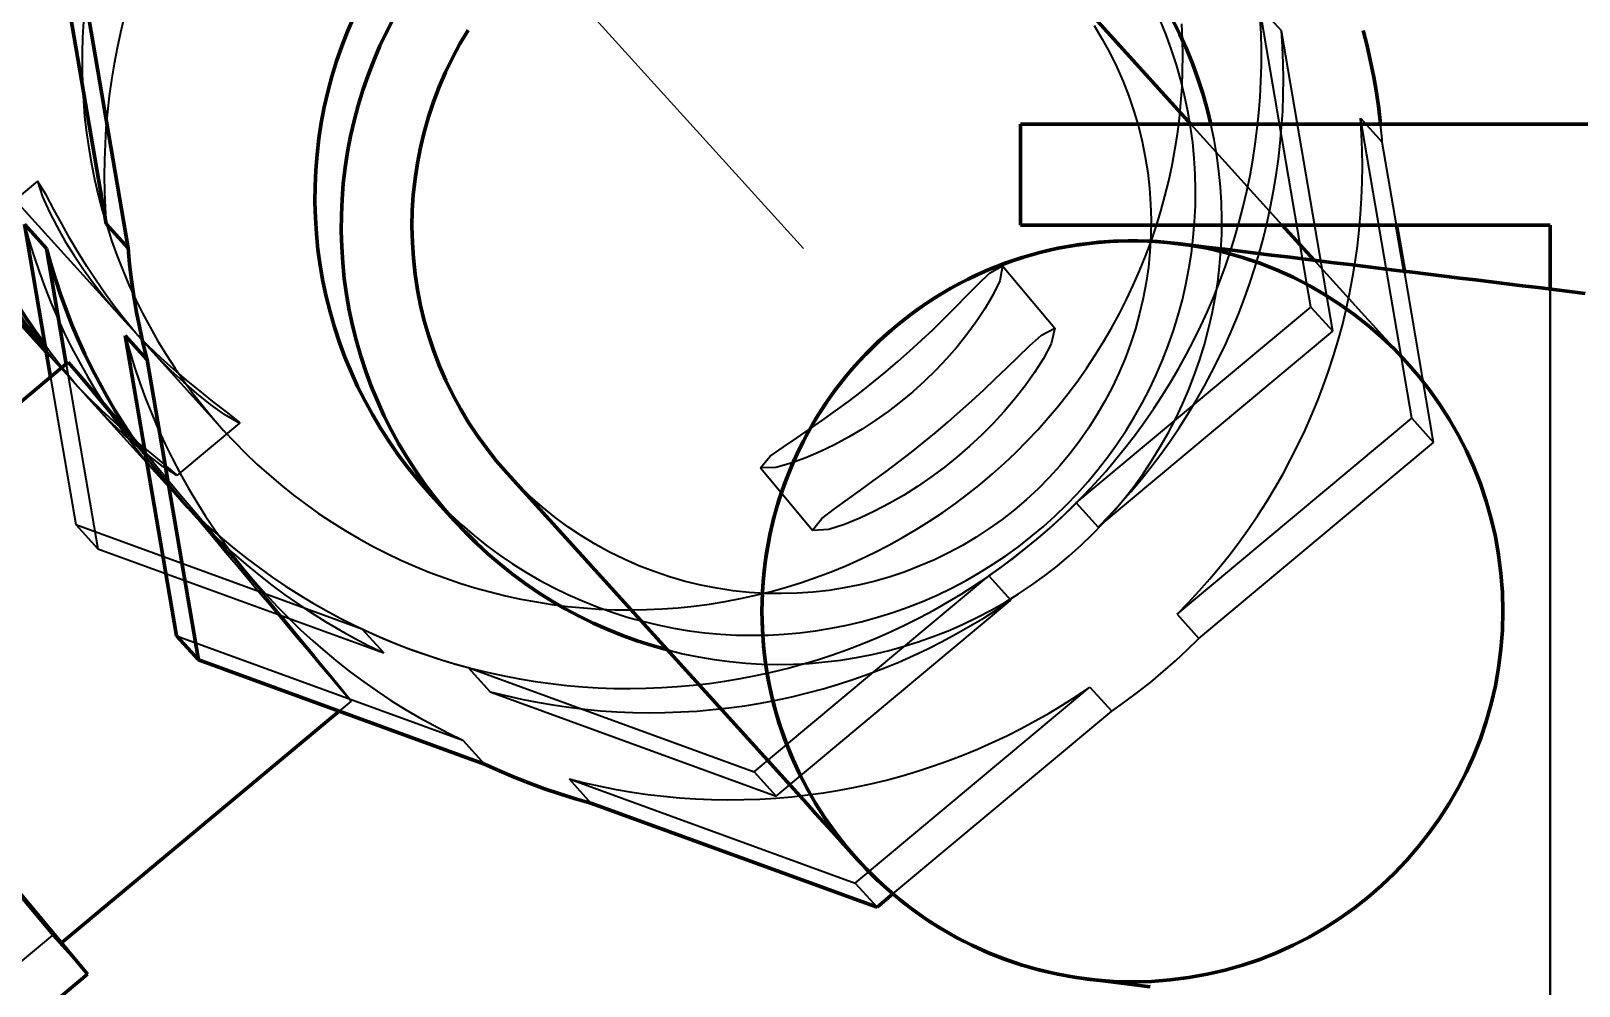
# Model space of a CAD drawing. Header units: millimetres. Extents: x 0 to 2382, y 0 to 420.
# Drawn here: x 148.272 to 153.182, y 163.565 to 166.594 of the extents above; entities that cross this region are included whole.
import ezdxf

# ---------------------------------------------------------------- set-up
doc = ezdxf.new("R2010")
doc.units = ezdxf.units.MM
doc.linetypes.add('IRAM-E-TRAZOS', pattern=[5, 4, -1])
doc.linetypes.add('IRAM-F-TRAZO-PUNTO', pattern=[20, 15, -2, 1, -2])
for name, color, linetype, lineweight in [('01-VISIBLE', 7, 'CONTINUOUS', 70), ('02-OCULTA', 4, 'IRAM-E-TRAZOS', 35), ('03-EJE', 1, 'IRAM-F-TRAZO-PUNTO', 18)]:
    doc.layers.add(name, color=color, linetype=linetype, lineweight=lineweight)

msp = doc.modelspace()

# ---------------------------------------------------------------- linework, layer by layer
at = {"layer": '01-VISIBLE'}
for p, q in [((146.3336, 167.7675), (148.321, 165.5753)), ((148.4519, 163.6025), (145.2795, 167.4055)), ((148.3482, 166.9338), (148.511, 165.9816)), ((148.4177, 166.8571), (148.5806, 165.9049)), ((151.9512, 166.2981), (151.5235, 166.7699)), ((153.4109, 166.2981), (151.4109, 166.2981)), ((151.4109, 165.9781), (151.4109, 166.2981)), ((148.2516, 165.9805), (148.3212, 165.9038)), ((148.2516, 165.9805), (148.3345, 165.496)), ((148.511, 165.9816), (148.5806, 165.9049)), ((151.4109, 165.9781), (153.0909, 165.9781)), ((152.3426, 165.8664), (152.2413, 165.9781)), ((152.6285, 165.8315), (152.6034, 165.9781)), ((153.0909, 165.775), (153.0909, 165.9781)), ((148.3212, 165.9038), (148.3839, 165.5373)), ((148.5716, 165.6276), (148.6411, 165.5509)), ((148.5716, 165.6276), (148.7345, 164.6754)), ((148.3909, 165.5431), (147.4726, 164.7764)), ((148.6411, 165.5509), (148.804, 164.5987)), ((150.7328, 164.1432), (149.7825, 165.1915)), ((149.5323, 165.1324), (149.6158, 165.0404)), ((148.7345, 164.6754), (148.804, 164.5987)), ((148.804, 164.5987), (149.7113, 164.268)), ((149.2496, 164.4363), (148.3694, 163.7014)), ((150.0486, 164.1451), (150.9558, 163.8144)), ((150.9558, 163.8144), (151.0064, 163.8566)), ((148.2216, 163.4102), (148.4519, 163.6025))]:
    msp.add_line(p, q, dxfattribs=at)
for points in [[(152.0147, 166.2981), (152.0026, 166.3469), (151.9888, 166.3952), (151.9733, 166.4429), (151.956, 166.4901), (151.937, 166.5366), (151.9164, 166.5824), (151.8941, 166.6274), (151.8702, 166.6716), (151.8447, 166.7149), (151.8177, 166.7572), (151.7892, 166.7985), (151.7591, 166.8388), (151.7277, 166.8779)], [(149.2959, 166.6386), (149.2761, 166.5923), (149.2579, 166.5452), (149.2415, 166.4976), (149.2267, 166.4494), (149.2138, 166.4006), (149.2026, 166.3515), (149.1931, 166.302), (149.1855, 166.2521), (149.1796, 166.2021), (149.1756, 166.1518), (149.1734, 166.1014), (149.173, 166.051), (149.1744, 166.0006), (149.1777, 165.9503), (149.1827, 165.9002), (149.1896, 165.8502), (149.1983, 165.8005), (149.2088, 165.7512), (149.221, 165.7023), (149.235, 165.6539), (149.2508, 165.606), (149.2683, 165.5587), (149.2875, 165.5121), (149.3084, 165.4662), (149.3309, 165.4211), (149.3551, 165.3769), (149.3809, 165.3336), (149.4082, 165.2912), (149.437, 165.2498), (149.4674, 165.2096), (149.4991, 165.1704), (149.5323, 165.1324)], [(149.4239, 166.637), (149.4008, 166.5922), (149.3793, 166.5466), (149.3595, 166.5002), (149.3414, 166.4532), (149.3249, 166.4055), (149.3102, 166.3573), (149.2972, 166.3086), (149.286, 166.2594), (149.2766, 166.2099), (149.2689, 166.1601), (149.2631, 166.11), (149.2591, 166.0597), (149.2568, 166.0094), (149.2565, 165.959), (149.2579, 165.9086), (149.2611, 165.8582), (149.2662, 165.8081), (149.2731, 165.7581), (149.2817, 165.7085), (149.2922, 165.6592), (149.3045, 165.6103), (149.3185, 165.5618), (149.3343, 165.514), (149.3518, 165.4667), (149.371, 165.4201), (149.3919, 165.3742), (149.4144, 165.3291), (149.4386, 165.2848), (149.4643, 165.2415), (149.4917, 165.1991), (149.5205, 165.1578), (149.5508, 165.1175), (149.5826, 165.0783), (149.6158, 165.0404)], [(149.7825, 165.1915), (149.7494, 165.2296), (149.718, 165.2691), (149.6884, 165.3099), (149.6606, 165.3519), (149.6346, 165.3952), (149.6105, 165.4395), (149.5884, 165.4848), (149.5682, 165.531), (149.5501, 165.578), (149.534, 165.6258), (149.52, 165.6743), (149.5081, 165.7233), (149.4983, 165.7728), (149.4907, 165.8226), (149.4853, 165.8727), (149.482, 165.923), (149.4808, 165.9735), (149.4819, 166.0239), (149.4851, 166.0742), (149.4905, 166.1243), (149.498, 166.1742), (149.5076, 166.2237), (149.5194, 166.2727), (149.5333, 166.3212), (149.5492, 166.3691), (149.5672, 166.4162), (149.5871, 166.4625), (149.6091, 166.5079), (149.6329, 166.5523), (149.6586, 166.5957)], [(152.5531, 166.2981), (152.547, 166.3481), (152.5397, 166.3979), (152.5311, 166.4474), (152.5213, 166.4968), (152.5102, 166.5459), (152.4979, 166.5946)], [(148.3172, 165.597), (148.2868, 165.6398), (148.2574, 165.6832), (148.229, 165.7272), (148.2014, 165.7718), (148.1746, 165.8169), (148.1485, 165.8624), (148.1227, 165.908), (148.0944, 165.9515)], [(148.0944, 165.9515), (148.113, 165.9006), (148.1373, 165.8516), (148.1638, 165.8038), (148.1922, 165.7571), (148.2221, 165.7113), (148.2534, 165.6665), (148.2862, 165.6227), (148.3202, 165.5799)], [(153.202, 165.7614), (153.1522, 165.7675), (153.1025, 165.7735), (153.0527, 165.7796), (153.003, 165.7857), (152.9532, 165.7918), (152.9035, 165.7979), (152.8537, 165.8039), (152.804, 165.81), (152.7542, 165.8161), (152.7044, 165.8222), (152.6547, 165.8283), (152.6049, 165.8343), (152.5552, 165.8404), (152.5054, 165.8465), (152.4557, 165.8526), (152.4059, 165.8587), (152.3562, 165.8647), (152.3064, 165.8708), (152.2567, 165.8769), (152.2069, 165.883), (152.1571, 165.8891), (152.1074, 165.8951), (152.0576, 165.9012), (152.0079, 165.9073), (151.9581, 165.9134), (151.9084, 165.9195)], [(148.3212, 165.9038), (148.3349, 165.8546), (148.35, 165.8059), (148.3662, 165.7575), (148.3837, 165.7095), (148.4024, 165.6621), (148.4224, 165.6151), (148.4435, 165.5686), (148.4659, 165.5227), (148.4894, 165.4774), (148.514, 165.4328), (148.5398, 165.3887), (148.5668, 165.3454), (148.5948, 165.3028)], [(148.5806, 165.9049), (148.5853, 165.8537), (148.5913, 165.8027), (148.5987, 165.7519), (148.6073, 165.7012), (148.6173, 165.6508), (148.6286, 165.6007), (148.6411, 165.5509)], [(148.6354, 165.2544), (148.6007, 165.2958), (148.5659, 165.3372), (148.5311, 165.3785), (148.4963, 165.4199), (148.4614, 165.4612), (148.4264, 165.5024), (148.3909, 165.5431)], [(149.6158, 165.0404), (149.6501, 165.0039), (149.6856, 164.9687), (149.7225, 164.9348), (149.7605, 164.9023), (149.7997, 164.8711), (149.8399, 164.8414), (149.8813, 164.8132), (149.9236, 164.7864), (149.9668, 164.7612), (150.011, 164.7376), (150.0559, 164.7156), (150.1016, 164.6953), (150.1481, 164.6765), (150.1951, 164.6595), (150.2428, 164.6442), (150.291, 164.6306)], [(149.7113, 164.268), (149.758, 164.2467), (149.8053, 164.2267), (149.8531, 164.2078), (149.9013, 164.1903), (149.95, 164.1739), (149.9991, 164.1589), (150.0486, 164.1451)], [(150.7328, 164.1432), (150.7599, 164.1133), (150.787, 164.0834), (150.8141, 164.0536), (150.8412, 164.0237), (150.8682, 163.9938), (150.8953, 163.9639)], [(151.8224, 163.5625), (151.7726, 163.5686), (151.7228, 163.5746), (151.6731, 163.5807), (151.6233, 163.5868)]]:
    msp.add_lwpolyline(points, dxfattribs=at)
msp.add_circle((151.7659, 164.7531), 1.175, dxfattribs=at)
for start, end in [(83.0333, -180), (83.0311, 83.0333), (-180, -96.9667)]:
    msp.add_arc((151.7659, 164.7531), 1.175, start, end, dxfattribs=at)
at = {"layer": '02-OCULTA'}
for p, q in [((146.5188, 167.9354), (148.5709, 165.6718)), ((148.3406, 163.7252), (145.155, 167.5442)), ((152.169, 166.6702), (152.2385, 166.5935)), ((152.3319, 165.7181), (152.169, 166.6702)), ((152.4014, 165.6413), (152.2385, 166.5935)), ((152.4889, 166.3173), (152.5585, 166.2406)), ((152.6518, 165.3651), (152.4889, 166.3173)), ((151.4109, 165.9781), (151.4109, 166.2981)), ((151.4109, 166.2981), (153.4109, 166.2981)), ((153.4109, 166.2981), (151.4109, 166.2981)), ((151.4109, 165.9781), (151.4109, 166.2981)), ((151.4109, 165.9781), (151.4109, 166.2981)), ((151.4109, 166.2981), (153.4109, 166.2981)), ((152.2413, 165.9781), (151.9512, 166.2981)), ((152.6034, 165.9781), (152.5585, 166.2406)), ((148.2934, 166.1177), (148.0944, 165.9515)), ((151.4109, 165.9781), (153.0909, 165.9781)), ((151.4109, 165.9781), (153.0909, 165.9781)), ((151.4109, 165.9781), (153.0909, 165.9781)), ((153.0909, 165.9781), (153.0909, 155.8781)), ((153.0909, 165.9781), (153.0909, 155.8781)), ((153.0909, 155.8781), (153.0909, 165.9781)), ((152.4739, 165.7216), (152.3426, 165.8664)), ((151.3543, 165.8486), (151.5196, 165.6505)), ((152.7213, 165.2884), (152.6285, 165.8315)), ((153.0909, 163.4075), (153.0909, 165.775)), ((151.5875, 165.0966), (152.3319, 165.7181)), ((152.3319, 165.7181), (152.4014, 165.6413)), ((151.657, 165.0198), (152.4014, 165.6413)), ((148.321, 165.5753), (148.3858, 165.5038)), ((148.6397, 165.5959), (148.8835, 165.327)), ((148.3839, 165.5373), (148.4841, 164.9516)), ((148.3345, 165.496), (148.4145, 165.0283)), ((148.4544, 165.4281), (148.6983, 165.1591)), ((148.9343, 165.3501), (148.7353, 165.1839)), ((151.9074, 164.7437), (152.6518, 165.3651)), ((152.6518, 165.3651), (152.7213, 165.2884)), ((151.977, 164.6669), (152.7213, 165.2884)), ((150.5864, 165.2081), (150.7517, 165.0099)), ((148.7679, 165.0824), (149.0182, 164.8062)), ((151.5875, 165.0966), (151.657, 165.0198)), ((148.4145, 165.0283), (149.3218, 164.6976)), ((148.4145, 165.0283), (148.4841, 164.9516)), ((148.7909, 165.0595), (148.8882, 164.9521)), ((148.4841, 164.9516), (149.3913, 164.6209)), ((150.5663, 164.244), (151.3107, 164.8655)), ((151.3107, 164.8655), (151.3803, 164.7888)), ((150.6359, 164.1673), (151.3803, 164.7888)), ((151.9074, 164.7437), (151.977, 164.6669)), ((149.3218, 164.6976), (149.3913, 164.6209)), ((148.7345, 164.6754), (149.6417, 164.3447)), ((149.6591, 164.5747), (149.7286, 164.498)), ((149.6591, 164.5747), (150.5663, 164.244)), ((149.7286, 164.498), (150.6359, 164.1673)), ((150.8863, 163.8911), (151.6306, 164.5126)), ((151.6306, 164.5126), (151.7002, 164.4359)), ((149.2882, 164.4684), (149.2496, 164.4363)), ((151.0064, 163.8566), (151.7002, 164.4359)), ((149.6417, 164.3447), (149.7113, 164.268)), ((150.5663, 164.244), (150.6359, 164.1673)), ((149.979, 164.2218), (150.0486, 164.1451)), ((149.979, 164.2218), (150.8863, 163.8911)), ((150.8863, 163.8911), (150.9558, 163.8144)), ((148.1103, 163.533), (148.3406, 163.7252)), ((148.3406, 163.7252), (148.4519, 163.6025)), ((148.3694, 163.7014), (148.367, 163.6994))]:
    msp.add_line(p, q, dxfattribs=at)
for points in [[(148.4391, 166.6231), (148.4361, 166.5729), (148.4345, 166.5226), (148.4344, 166.4723), (148.4357, 166.422), (148.4385, 166.3718), (148.4427, 166.3217), (148.4484, 166.2717), (148.4555, 166.2219), (148.464, 166.1723), (148.474, 166.123), (148.4854, 166.074), (148.4982, 166.0254), (148.5125, 165.9772), (148.5281, 165.9293), (148.545, 165.882), (148.5634, 165.8352), (148.5831, 165.7889), (148.6041, 165.7432), (148.6265, 165.6981), (148.6501, 165.6537), (148.6751, 165.61), (148.7013, 165.5671), (148.7287, 165.5249), (148.7573, 165.4836), (148.7872, 165.4431), (148.8181, 165.4035), (148.8503, 165.3647), (148.8835, 165.327)], [(148.5683, 166.638), (148.5562, 166.5885), (148.5453, 166.5388), (148.5358, 166.4888), (148.5275, 166.4385), (148.5205, 166.3881), (148.5147, 166.3375), (148.5103, 166.2868), (148.5072, 166.236), (148.5054, 166.1851), (148.5048, 166.1342), (148.5056, 166.0833), (148.5077, 166.0324), (148.511, 165.9816)], [(148.6983, 165.1591), (148.7325, 165.1223), (148.7677, 165.0863), (148.8038, 165.0513), (148.8407, 165.0172), (148.8785, 164.984), (148.9172, 164.9518), (148.9566, 164.9207), (148.9968, 164.8905), (149.0378, 164.8613), (149.0795, 164.8332), (149.1219, 164.8062), (149.1649, 164.7802), (149.2087, 164.7554), (149.253, 164.7317), (149.2979, 164.7091), (149.3434, 164.6876), (149.3894, 164.6673), (149.4359, 164.6482), (149.4829, 164.6303), (149.5303, 164.6135), (149.5781, 164.598), (149.6263, 164.5837), (149.6748, 164.5706), (149.7237, 164.5587), (149.7728, 164.5481), (149.8222, 164.5387), (149.8719, 164.5306), (149.9217, 164.5237), (149.9716, 164.5181), (150.0217, 164.5137), (150.0719, 164.5107), (150.1222, 164.5088), (150.1725, 164.5083), (150.2227, 164.509), (150.273, 164.511), (150.3231, 164.5142), (150.3732, 164.5187), (150.4232, 164.5245), (150.473, 164.5315), (150.5226, 164.5397), (150.5719, 164.5493), (150.6211, 164.56), (150.6699, 164.572), (150.7184, 164.5852), (150.7666, 164.5996), (150.8144, 164.6152), (150.8618, 164.632), (150.9087, 164.65), (150.9552, 164.6691), (151.0012, 164.6894), (151.0467, 164.7109), (151.0916, 164.7335), (151.1359, 164.7572), (151.1797, 164.782), (151.2228, 164.8079), (151.2652, 164.8349), (151.307, 164.8629), (151.348, 164.892), (151.3883, 164.922), (151.4278, 164.9531), (151.4666, 164.9851), (151.5045, 165.0182), (151.5416, 165.0521), (151.5778, 165.087), (151.6132, 165.1227), (151.6476, 165.1594), (151.6811, 165.1968), (151.7137, 165.2352), (151.7453, 165.2743), (151.7759, 165.3142), (151.8055, 165.3548), (151.8341, 165.3962), (151.8616, 165.4382), (151.8881, 165.481), (151.9135, 165.5244), (151.9378, 165.5684), (151.961, 165.613), (151.983, 165.6582), (152.004, 165.7039), (152.0237, 165.7502), (152.0423, 165.7969), (152.0598, 165.844), (152.076, 165.8916), (152.091, 165.9396), (152.1049, 165.9879), (152.1175, 166.0366), (152.1289, 166.0856), (152.139, 166.1348), (152.1479, 166.1843), (152.1556, 166.234), (152.162, 166.2839), (152.1671, 166.3339), (152.171, 166.384), (152.1736, 166.4343), (152.175, 166.4845), (152.1751, 166.5348), (152.1739, 166.5851), (152.1714, 166.6353)], [(148.8835, 165.327), (148.9177, 165.2904), (148.9529, 165.2547), (148.9892, 165.2201), (149.0264, 165.1866), (149.0646, 165.1542), (149.1037, 165.1229), (149.1437, 165.0927), (149.1846, 165.0637), (149.2263, 165.0359), (149.2687, 165.0093), (149.3119, 164.9839), (149.3559, 164.9598), (149.4005, 164.937), (149.4457, 164.9155), (149.4916, 164.8953), (149.538, 164.8764), (149.5849, 164.8589), (149.6324, 164.8427), (149.6802, 164.8279), (149.7285, 164.8145), (149.7772, 164.8025), (149.8261, 164.7919), (149.8754, 164.7827), (149.9249, 164.7749), (149.9746, 164.7686), (150.0245, 164.7637), (150.0745, 164.7602), (150.1245, 164.7581), (150.1746, 164.7575), (150.2247, 164.7584), (150.2748, 164.7606), (150.3247, 164.7643), (150.3746, 164.7695), (150.4243, 164.776), (150.4737, 164.784), (150.523, 164.7934), (150.5719, 164.8042), (150.6205, 164.8164), (150.6687, 164.8299), (150.7165, 164.8449), (150.7639, 164.8612), (150.8108, 164.8788), (150.8572, 164.8978), (150.903, 164.9181), (150.9482, 164.9397), (150.9928, 164.9626), (151.0367, 164.9867), (151.0799, 165.0121), (151.1224, 165.0387), (151.1641, 165.0664), (151.205, 165.0954), (151.245, 165.1255), (151.2842, 165.1568), (151.3224, 165.1891), (151.3598, 165.2226), (151.3961, 165.257), (151.4315, 165.2925), (151.4658, 165.329), (151.4991, 165.3665), (151.5313, 165.4049), (151.5624, 165.4442), (151.5924, 165.4843), (151.6212, 165.5253), (151.6488, 165.5671), (151.6752, 165.6097), (151.7004, 165.653), (151.7244, 165.697), (151.7471, 165.7417), (151.7685, 165.787), (151.7886, 165.8329), (151.8074, 165.8794), (151.8248, 165.9263), (151.8409, 165.9738), (151.8556, 166.0217), (151.869, 166.07), (151.881, 166.1186), (151.8915, 166.1676), (151.9007, 166.2169), (151.9085, 166.2664), (151.9148, 166.3161), (151.9197, 166.3659), (151.9232, 166.4159), (151.9252, 166.466), (151.9258, 166.5161), (151.925, 166.5662), (151.9227, 166.6162)], [(149.5323, 165.1324), (149.5668, 165.0958), (149.6026, 165.0604), (149.6396, 165.0263), (149.6779, 164.9936), (149.7173, 164.9623), (149.7579, 164.9325), (149.7995, 164.9041), (149.8421, 164.8773), (149.8856, 164.852), (149.9301, 164.8284), (149.9753, 164.8064), (150.0213, 164.786), (150.0681, 164.7673), (150.1155, 164.7503), (150.1634, 164.735), (150.2119, 164.7215), (150.2609, 164.7098), (150.3102, 164.6998), (150.3599, 164.6916), (150.4098, 164.6852), (150.4599, 164.6806), (150.5102, 164.6778), (150.5605, 164.6769), (150.6109, 164.6777), (150.6611, 164.6804), (150.7113, 164.6849), (150.7612, 164.6911), (150.8109, 164.6992), (150.8603, 164.709), (150.9093, 164.7206), (150.9578, 164.734), (151.0058, 164.7491), (151.0533, 164.7659), (151.1001, 164.7844), (151.1462, 164.8045), (151.1916, 164.8263), (151.2361, 164.8497), (151.2798, 164.8747), (151.3226, 164.9013), (151.3644, 164.9293), (151.4052, 164.9588), (151.4449, 164.9898), (151.4834, 165.0222), (151.5208, 165.0559), (151.557, 165.0909), (151.5918, 165.1272), (151.6254, 165.1648), (151.6576, 165.2035), (151.6883, 165.2433), (151.7177, 165.2842), (151.7455, 165.3261), (151.7719, 165.369), (151.7967, 165.4128), (151.8198, 165.4575), (151.8414, 165.503), (151.8614, 165.5492), (151.8796, 165.5961), (151.8962, 165.6437), (151.911, 165.6918), (151.9242, 165.7404), (151.9355, 165.7894), (151.9451, 165.8388), (151.9529, 165.8886), (151.9589, 165.9385), (151.9631, 165.9887), (151.9655, 166.039), (151.9661, 166.0893), (151.9649, 166.1396), (151.9618, 166.1899), (151.957, 166.24), (151.9503, 166.2899), (151.9418, 166.3395), (151.9315, 166.3888), (151.9195, 166.4377), (151.9057, 166.4861), (151.8902, 166.5339), (151.8729, 166.5812), (151.8539, 166.6279)], [(151.6445, 166.6108), (151.6704, 166.5679), (151.6944, 166.524), (151.7164, 166.4791), (151.7366, 166.4333), (151.7547, 166.3867), (151.7708, 166.3393), (151.7849, 166.2913), (151.7968, 166.2427), (151.8067, 166.1936), (151.8145, 166.1442), (151.8202, 166.0945), (151.8237, 166.0446), (151.8251, 165.9946), (151.8244, 165.9445), (151.8215, 165.8946), (151.8165, 165.8448), (151.8094, 165.7953), (151.8001, 165.7461), (151.7888, 165.6974), (151.7754, 165.6491), (151.76, 165.6015), (151.7426, 165.5546), (151.7232, 165.5085), (151.7018, 165.4633), (151.6786, 165.419), (151.6535, 165.3757), (151.6266, 165.3335), (151.5979, 165.2925), (151.5675, 165.2528), (151.5354, 165.2143), (151.5018, 165.1773), (151.4666, 165.1417), (151.4299, 165.1077), (151.3919, 165.0752), (151.3525, 165.0444), (151.3118, 165.0152), (151.2699, 164.9879), (151.2269, 164.9623), (151.1829, 164.9385), (151.1378, 164.9167), (151.0919, 164.8968), (151.0452, 164.8788), (150.9978, 164.8629), (150.9498, 164.8489), (150.9012, 164.8371), (150.8521, 164.8273), (150.8026, 164.8196), (150.7529, 164.814), (150.703, 164.8105), (150.653, 164.8092)], [(151.657, 165.0198), (151.6926, 165.0563), (151.7272, 165.0936), (151.7608, 165.1318), (151.7935, 165.1709), (151.8252, 165.2108), (151.8558, 165.2514), (151.8854, 165.2928), (151.914, 165.335), (151.9415, 165.3778), (151.9678, 165.4214), (151.9931, 165.4656), (152.0172, 165.5104), (152.0402, 165.5558), (152.0621, 165.6018), (152.0827, 165.6483), (152.1022, 165.6954), (152.1205, 165.7429), (152.1375, 165.7909), (152.1534, 165.8393), (152.168, 165.888), (152.1813, 165.9372), (152.1934, 165.9866), (152.2042, 166.0364), (152.2138, 166.0864), (152.2221, 166.1366), (152.2291, 166.187), (152.2348, 166.2376), (152.2392, 166.2883), (152.2424, 166.3391), (152.2442, 166.39), (152.2447, 166.4409), (152.244, 166.4918), (152.2419, 166.5427), (152.2385, 166.5935)], [(151.9074, 164.7437), (151.943, 164.7801), (151.9776, 164.8175), (152.0112, 164.8557), (152.0439, 164.8947), (152.0756, 164.9346), (152.1062, 164.9752), (152.1358, 165.0166), (152.1644, 165.0588), (152.1918, 165.1016), (152.2182, 165.1452), (152.2435, 165.1894), (152.2676, 165.2342), (152.2906, 165.2796), (152.3125, 165.3256), (152.3331, 165.3722), (152.3526, 165.4192), (152.3709, 165.4667), (152.3879, 165.5147), (152.4037, 165.5631), (152.4183, 165.6118), (152.4317, 165.661), (152.4438, 165.7104), (152.4546, 165.7602), (152.4642, 165.8102), (152.4725, 165.8604), (152.4795, 165.9108), (152.4852, 165.9614), (152.4896, 166.0121), (152.4928, 166.063), (152.4946, 166.1138), (152.4951, 166.1647), (152.4944, 166.2157), (152.4923, 166.2665), (152.4889, 166.3173)], [(150.291, 164.6306), (150.34, 164.6187), (150.3894, 164.6085), (150.4391, 164.6002), (150.4891, 164.5936), (150.5394, 164.5889), (150.5897, 164.5859), (150.6402, 164.5848), (150.6906, 164.5855), (150.741, 164.5881), (150.7912, 164.5924), (150.8413, 164.5986), (150.8911, 164.6066), (150.9406, 164.6163), (150.9897, 164.6278), (151.0384, 164.6411), (151.0865, 164.6561), (151.1341, 164.6729), (151.1811, 164.6913), (151.2273, 164.7114), (151.2728, 164.7332), (151.3175, 164.7566), (151.3614, 164.7815), (151.4043, 164.808), (151.4462, 164.8361), (151.4871, 164.8656), (151.5269, 164.8966), (151.5656, 164.929), (151.6031, 164.9627), (151.6394, 164.9978), (151.6743, 165.0341), (151.708, 165.0717), (151.7403, 165.1105), (151.7712, 165.1504), (151.8006, 165.1913), (151.8285, 165.2333), (151.8549, 165.2763), (151.8798, 165.3202), (151.9031, 165.365), (151.9247, 165.4105), (151.9447, 165.4568), (151.963, 165.5038), (151.9796, 165.5515), (151.9945, 165.5997), (152.0076, 165.6484), (152.019, 165.6975), (152.0286, 165.747), (152.0364, 165.7969), (152.0424, 165.847), (152.0466, 165.8972), (152.049, 165.9476), (152.0496, 165.9981), (152.0483, 166.0485), (152.0452, 166.0988), (152.0403, 166.149), (152.0336, 166.199), (152.025, 166.2488), (152.0147, 166.2981)], [(152.5585, 166.2406), (152.5577, 166.2502), (152.5569, 166.2598), (152.556, 166.2694), (152.5551, 166.279), (152.5541, 166.2886), (152.5531, 166.2981)], [(148.6397, 165.5959), (148.6051, 165.6353), (148.5718, 165.6756), (148.5396, 165.717), (148.5086, 165.7592), (148.4787, 165.8022), (148.45, 165.8461), (148.4224, 165.8906), (148.3958, 165.9357), (148.3702, 165.9814), (148.3453, 166.0275), (148.3208, 166.0738), (148.2934, 166.1177)], [(148.2934, 166.1177), (148.309, 166.0676), (148.3308, 166.0193), (148.355, 165.9722), (148.3812, 165.9262), (148.4092, 165.8812), (148.4387, 165.8372), (148.4697, 165.7943), (148.5022, 165.7524), (148.5359, 165.7116), (148.5709, 165.6718)], [(148.2516, 165.9805), (148.2658, 165.93), (148.2813, 165.8799), (148.2981, 165.8302), (148.3162, 165.781), (148.3356, 165.7323), (148.3562, 165.6841), (148.3782, 165.6365), (148.4014, 165.5895), (148.4258, 165.5431), (148.4515, 165.4973), (148.4783, 165.4523), (148.5064, 165.408), (148.5356, 165.3644), (148.5659, 165.3217), (148.5974, 165.2797), (148.63, 165.2386), (148.6636, 165.1984), (148.6983, 165.1591)], [(150.5864, 165.2081), (150.6171, 165.2447), (150.6582, 165.2739), (150.7, 165.3022), (150.7418, 165.3306), (150.7833, 165.3593), (150.8244, 165.3886), (150.865, 165.4185), (150.9051, 165.4491), (150.9447, 165.4804), (150.9837, 165.5124), (151.0222, 165.5451), (151.06, 165.5786), (151.0972, 165.6126), (151.1339, 165.6473), (151.17, 165.6826), (151.2056, 165.7183), (151.241, 165.7543), (151.2764, 165.7903), (151.3126, 165.8254), (151.3543, 165.8486)], [(151.3543, 165.8486), (151.3449, 165.8008), (151.3232, 165.7558), (151.298, 165.7126), (151.2704, 165.6708), (151.2408, 165.6305), (151.2095, 165.5915), (151.1766, 165.5539), (151.1422, 165.5176), (151.1064, 165.4827), (151.0692, 165.4493), (151.0308, 165.4173), (150.9911, 165.3868), (150.9503, 165.3579), (150.9084, 165.3306), (150.8654, 165.305), (150.8214, 165.2812), (150.7765, 165.2594), (150.7305, 165.2397), (150.6835, 165.2226), (150.6354, 165.2092), (150.5865, 165.2079)], [(152.4739, 165.7216), (152.501, 165.6917), (152.528, 165.6618), (152.5551, 165.6319), (152.5822, 165.6021), (152.6093, 165.5722), (152.6364, 165.5423)], [(148.5709, 165.6718), (148.6076, 165.6326), (148.6454, 165.5944), (148.6842, 165.5573), (148.7241, 165.5212), (148.7648, 165.4862), (148.8064, 165.4521), (148.8486, 165.4189), (148.8912, 165.3862), (148.9331, 165.3526)], [(148.5716, 165.6276), (148.5857, 165.5771), (148.6012, 165.527), (148.618, 165.4773), (148.6361, 165.4281), (148.6555, 165.3794), (148.6762, 165.3312), (148.6981, 165.2836), (148.7213, 165.2365), (148.7457, 165.1901), (148.7714, 165.1444), (148.7983, 165.0994), (148.8263, 165.0551), (148.8555, 165.0115), (148.8858, 164.9687), (148.9173, 164.9268), (148.9499, 164.8857), (148.9835, 164.8455), (149.0182, 164.8062)], [(150.7517, 165.0099), (150.781, 165.0477), (150.8211, 165.0783), (150.8621, 165.1077), (150.9031, 165.1371), (150.944, 165.1666), (150.9846, 165.1965), (151.0248, 165.227), (151.0647, 165.2579), (151.1041, 165.2894), (151.143, 165.3215), (151.1815, 165.3541), (151.2195, 165.3873), (151.257, 165.421), (151.2941, 165.4552), (151.3307, 165.4898), (151.3671, 165.5248), (151.4033, 165.5599), (151.4396, 165.5949), (151.477, 165.6288), (151.5196, 165.6505)], [(151.5196, 165.6505), (151.508, 165.601), (151.4836, 165.5548), (151.4557, 165.5107), (151.4255, 165.4681), (151.3933, 165.427), (151.3594, 165.3872), (151.324, 165.3488), (151.2871, 165.3118), (151.2489, 165.2763), (151.2094, 165.2421), (151.1687, 165.2094), (151.1267, 165.1783), (151.0837, 165.1487), (151.0396, 165.1208), (150.9944, 165.0947), (150.9481, 165.0704), (150.9008, 165.0483), (150.8524, 165.0287), (150.8027, 165.0128), (150.7518, 165.0097)], [(148.4544, 165.4281), (148.4303, 165.4552), (148.4067, 165.4828), (148.3836, 165.5107), (148.361, 165.5391), (148.3389, 165.5679), (148.3172, 165.597)], [(148.3202, 165.5799), (148.3308, 165.567), (148.3416, 165.5542), (148.3525, 165.5415), (148.3635, 165.5288), (148.3746, 165.5163), (148.3858, 165.5038)], [(148.9343, 165.3501), (148.8867, 165.3772), (148.8419, 165.4092), (148.7986, 165.4434), (148.7569, 165.4793), (148.7165, 165.5168), (148.6774, 165.5557), (148.6397, 165.5959)], [(148.3909, 165.5431), (148.4236, 165.5023), (148.4567, 165.4619), (148.49, 165.4215), (148.5233, 165.3812), (148.5567, 165.3409), (148.5901, 165.3007), (148.6235, 165.2604), (148.657, 165.2202), (148.6904, 165.18), (148.7239, 165.1398), (148.7574, 165.0997), (148.7909, 165.0595)], [(148.3858, 165.5038), (148.4215, 165.4654), (148.4581, 165.4279), (148.4956, 165.3913), (148.534, 165.3556), (148.5731, 165.3207), (148.6128, 165.2866), (148.6532, 165.2531), (148.6939, 165.2201), (148.7339, 165.1863)], [(148.7353, 165.1839), (148.6903, 165.2122), (148.6479, 165.2446), (148.6068, 165.2788), (148.567, 165.3143), (148.5283, 165.3511), (148.4908, 165.3891), (148.4544, 165.4281)], [(148.9331, 165.3526), (148.9334, 165.3522), (148.9337, 165.3518), (148.934, 165.3514), (148.9342, 165.351), (148.9344, 165.3506), (148.9343, 165.3501)], [(148.5948, 165.3028), (148.6215, 165.2644), (148.649, 165.2266), (148.6774, 165.1895), (148.7067, 165.1531), (148.7369, 165.1174), (148.7679, 165.0824)], [(148.8882, 164.9521), (148.8522, 164.9953), (148.8161, 165.0385), (148.78, 165.0817), (148.7439, 165.1249), (148.7077, 165.1681), (148.6716, 165.2112), (148.6354, 165.2544)], [(148.7339, 165.1863), (148.7342, 165.1859), (148.7345, 165.1856), (148.7348, 165.1852), (148.7351, 165.1848), (148.7353, 165.1844), (148.7353, 165.1839)], [(150.653, 164.8092), (150.6015, 164.81), (150.55, 164.8131), (150.4988, 164.8185), (150.4478, 164.8262), (150.3972, 164.836), (150.3471, 164.8481), (150.2976, 164.8624), (150.2487, 164.8789), (150.2007, 164.8975), (150.1535, 164.9182), (150.1072, 164.941), (150.0621, 164.9658), (150.018, 164.9925), (149.9752, 165.0212), (149.9337, 165.0518), (149.8936, 165.0842), (149.855, 165.1183), (149.8179, 165.1541), (149.7825, 165.1915)], [(150.5865, 165.2079), (150.5865, 165.2079), (150.5865, 165.208), (150.5864, 165.208), (150.5864, 165.208), (150.5864, 165.208), (150.5864, 165.2081)], [(148.7679, 165.0824), (148.8033, 165.0443), (148.8398, 165.0071), (148.8772, 164.9709), (148.9155, 164.9358), (148.9548, 164.9016), (148.9949, 164.8685), (149.036, 164.8364), (149.0778, 164.8055), (149.1204, 164.7756), (149.1638, 164.7469), (149.208, 164.7193), (149.2528, 164.6929), (149.2983, 164.6677), (149.3445, 164.6437), (149.3913, 164.6209)], [(151.3107, 164.8655), (151.3527, 164.8954), (151.394, 164.9264), (151.4344, 164.9584), (151.474, 164.9915), (151.5127, 165.0255), (151.5506, 165.0606), (151.5875, 165.0966)], [(148.7909, 165.0595), (148.8239, 165.0199), (148.8569, 164.9804), (148.8899, 164.9409), (148.9229, 164.9014), (148.956, 164.8619), (148.989, 164.8224), (149.0221, 164.7829), (149.0552, 164.7435), (149.0883, 164.704), (149.1214, 164.6646), (149.1546, 164.6252), (149.1878, 164.5858), (149.221, 164.5465), (149.2543, 164.5072), (149.2882, 164.4684)], [(150.7518, 165.0097), (150.7518, 165.0098), (150.7518, 165.0098), (150.7517, 165.0098), (150.7517, 165.0099), (150.7517, 165.0099), (150.7517, 165.0099)], [(149.2882, 164.4684), (149.2555, 164.5093), (149.2224, 164.5497), (149.1891, 164.5901), (149.1557, 164.6304), (149.1224, 164.6706), (149.089, 164.7109), (149.0556, 164.7511), (149.0221, 164.7913), (148.9887, 164.8315), (148.9552, 164.8717), (148.9217, 164.9119), (148.8882, 164.9521)], [(149.0182, 164.8062), (149.0537, 164.7681), (149.0901, 164.7309), (149.1276, 164.6948), (149.1659, 164.6596), (149.2052, 164.6254), (149.2453, 164.5923), (149.2863, 164.5602), (149.3282, 164.5293), (149.3708, 164.4994), (149.4142, 164.4707), (149.4583, 164.4431), (149.5032, 164.4167), (149.5487, 164.3915), (149.5949, 164.3675), (149.6417, 164.3447)], [(149.7286, 164.498), (149.778, 164.4856), (149.8277, 164.4744), (149.8776, 164.4646), (149.9278, 164.456), (149.9781, 164.4487), (150.0287, 164.4427), (150.0793, 164.4379), (150.1301, 164.4345), (150.181, 164.4324), (150.2319, 164.4316), (150.2827, 164.432), (150.3336, 164.4338), (150.3844, 164.4369), (150.4351, 164.4412), (150.4857, 164.4469), (150.5361, 164.4538), (150.5863, 164.462), (150.6363, 164.4715), (150.6861, 164.4822), (150.7356, 164.4942), (150.7847, 164.5075), (150.8335, 164.522), (150.8819, 164.5378), (150.9299, 164.5547), (150.9774, 164.5729), (151.0245, 164.5923), (151.071, 164.6128), (151.117, 164.6346), (151.1625, 164.6575), (151.2073, 164.6815), (151.2516, 164.7067), (151.2952, 164.7329), (151.3381, 164.7603), (151.3803, 164.7888)], [(149.3218, 164.6976), (149.3685, 164.6764), (149.4158, 164.6563), (149.4636, 164.6375), (149.5118, 164.6199), (149.5605, 164.6036), (149.6096, 164.5885), (149.6591, 164.5747)], [(151.7002, 164.4359), (151.7422, 164.4658), (151.7834, 164.4968), (151.8239, 164.5288), (151.8635, 164.5618), (151.9022, 164.5959), (151.94, 164.6309), (151.977, 164.6669)], [(149.979, 164.2218), (150.0284, 164.2094), (150.078, 164.1982), (150.128, 164.1884), (150.1781, 164.1798), (150.2285, 164.1725), (150.279, 164.1665), (150.3297, 164.1618), (150.3805, 164.1583), (150.4313, 164.1562), (150.4822, 164.1554), (150.5331, 164.1558), (150.584, 164.1576), (150.6348, 164.1607), (150.6855, 164.165), (150.7361, 164.1707), (150.7865, 164.1776), (150.8367, 164.1858), (150.8867, 164.1953), (150.9365, 164.206), (150.9859, 164.2181), (151.0351, 164.2313), (151.0839, 164.2458), (151.1323, 164.2616), (151.1802, 164.2785), (151.2278, 164.2967), (151.2748, 164.3161), (151.3214, 164.3366), (151.3674, 164.3584), (151.4129, 164.3813), (151.4577, 164.4053), (151.502, 164.4305), (151.5455, 164.4568), (151.5885, 164.4841), (151.6306, 164.5126)], [(147.8697, 164.2904), (147.9027, 164.2509), (147.9357, 164.2113), (147.9687, 164.1718), (148.0018, 164.1323), (148.0348, 164.0928), (148.0679, 164.0533), (148.1009, 164.0139), (148.134, 163.9744), (148.1671, 163.935), (148.2003, 163.8955), (148.2334, 163.8561), (148.2666, 163.8167), (148.2999, 163.7774), (148.3332, 163.7382), (148.367, 163.6994)], [(148.367, 163.6994), (148.3359, 163.7384), (148.3041, 163.7771), (148.2723, 163.8157)]]:
    msp.add_lwpolyline(points, dxfattribs=at)
msp.add_circle((151.7659, 164.7531), 1.175, dxfattribs=at)
for start, end in [(42.1944, 180), (-96.9667, 83.0311), (-137.8056, 42.1944), (180, -137.8056)]:
    msp.add_arc((151.7659, 164.7531), 1.175, start, end, dxfattribs=at)
at = {"layer": '03-EJE'}
msp.add_line((150.7225, 165.904), (147.4676, 169.4944), dxfattribs=at)

doc.saveas('drawing.dxf')
